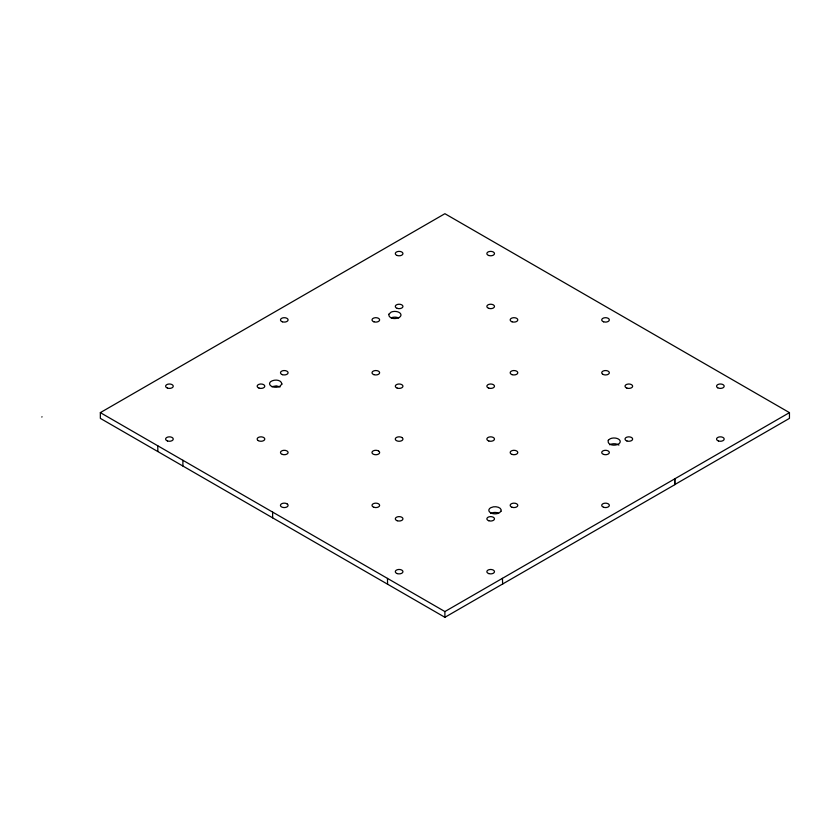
<?xml version="1.0" encoding="UTF-8"?>
<svg xmlns="http://www.w3.org/2000/svg" width="831" height="831" viewBox="0 0 831 831"><rect width="100%" height="100%" fill="white"/><g stroke="black" fill="none" stroke-linecap="round" stroke-linejoin="round"><path stroke-width="1.25" d="M42.08 416.83L41.768 416.996M271.779 386.706L276.38 385.885L280.089 386.934M609.705 444.793L610.193 444.502A6.191 3.573 0 0 1 618.887 445.084M674.824 478.812L674.928 484.618L444.897 617.298L100.343 418.367L100.343 412.633L444.897 213.702L789.45 412.633L789.45 418.367L674.71 484.618L674.71 478.874M157.869 451.462L157.765 445.78M182.893 466.046L182.893 460.301M272.62 517.838L272.62 512.093M387.578 584.079L387.475 578.397M100.343 412.633L444.897 611.554L789.45 412.633M490.633 513.496L493.406 512.571A6.191 3.573 0 0 1 498.101 512.935M502.641 584.203L502.433 578.345M444.897 611.554L444.897 617.298M391.183 317.816A6.191 3.573 0 0 1 398.714 317.951M388.679 314.388C388.908 319.26 396.345 319.374 399.566 317.245A6.191 3.573 0 0 0 399.296 312.529A6.191 3.573 0 0 0 391.183 312.072L388.679 314.388M281.906 384.057L279.663 386.467A6.191 3.573 0 0 1 271.508 386.301A6.191 3.573 0 0 1 270.729 381.606C273.95 379.3 281.2 379.3 281.906 384.057M608.282 440.243C606.744 445.613 615.916 446.289 619.012 443.692A6.191 3.573 0 0 0 618.347 438.997A6.191 3.573 0 0 0 610.193 438.758L608.282 440.243M500.989 511.21L499.379 512.81A6.191 3.573 0 0 1 490.633 512.81A6.191 3.573 0 0 1 490.633 507.762L493.406 506.837A6.191 3.573 0 0 1 500.989 511.21M401.83 437.49L401.041 437.137A3.823 2.213 0 0 0 396.418 437.49A3.823 2.213 0 0 0 395.816 440.16L396.418 440.617A3.823 2.213 0 0 0 401.83 440.617A3.823 2.213 0 0 0 401.83 437.49M378.521 450.953L377.731 450.599A3.823 2.213 0 0 0 373.109 450.953A3.823 2.213 0 0 0 372.506 453.622L373.109 454.079A3.823 2.213 0 0 0 378.521 454.079A3.823 2.213 0 0 0 378.521 450.953M286.975 503.804L286.186 503.451A3.823 2.213 0 0 0 281.574 503.804A3.823 2.213 0 0 0 280.961 506.463L281.574 506.92A3.823 2.213 0 0 0 286.975 506.92A3.823 2.213 0 0 0 286.975 503.804M717.662 387.765A3.823 2.213 0 0 0 724.061 386.779A3.823 2.213 0 0 0 719.376 384.067A3.823 2.213 0 0 0 717.662 387.765M718.451 440.97A3.823 2.213 0 0 0 724.196 439.059A3.823 2.213 0 0 0 718.451 437.137A3.823 2.213 0 0 0 718.451 440.97M626.917 440.97A3.823 2.213 0 0 0 632.651 439.059A3.823 2.213 0 0 0 626.917 437.137A3.823 2.213 0 0 0 626.917 440.97M626.917 388.119A3.823 2.213 0 0 0 632.651 386.207A3.823 2.213 0 0 0 626.917 384.296A3.823 2.213 0 0 0 626.917 388.119M512.062 321.805A3.823 2.213 0 0 0 517.806 319.893A3.823 2.213 0 0 0 512.062 317.982A3.823 2.213 0 0 0 512.062 321.805M512.062 374.656A3.823 2.213 0 0 0 517.806 372.745A3.823 2.213 0 0 0 512.062 370.834A3.823 2.213 0 0 0 512.062 374.656M602.807 374.303A3.823 2.213 0 0 0 609.216 373.316A3.823 2.213 0 0 0 604.532 370.616A3.823 2.213 0 0 0 602.807 374.303M603.607 321.805A3.823 2.213 0 0 0 609.341 319.893A3.823 2.213 0 0 0 603.607 317.982A3.823 2.213 0 0 0 603.607 321.805M488.753 388.119A3.823 2.213 0 0 0 494.487 386.207A3.823 2.213 0 0 0 488.753 384.296A3.823 2.213 0 0 0 488.753 388.119M488.753 308.353A3.823 2.213 0 0 0 494.487 306.442A3.823 2.213 0 0 0 488.753 304.52A3.823 2.213 0 0 0 488.753 308.353M488.753 255.501A3.823 2.213 0 0 0 494.487 253.59A3.823 2.213 0 0 0 488.753 251.668A3.823 2.213 0 0 0 488.753 255.501M603.607 454.422A3.823 2.213 0 0 0 609.341 452.511A3.823 2.213 0 0 0 603.607 450.599A3.823 2.213 0 0 0 603.607 454.422M397.208 308.353A3.823 2.213 0 0 0 402.952 306.442A3.823 2.213 0 0 0 397.208 304.52A3.823 2.213 0 0 0 397.208 308.353M397.208 255.501A3.823 2.213 0 0 0 402.952 253.59A3.823 2.213 0 0 0 397.208 251.668A3.823 2.213 0 0 0 397.208 255.501M373.898 374.656A3.823 2.213 0 0 0 379.642 372.745A3.823 2.213 0 0 0 373.898 370.834A3.823 2.213 0 0 0 373.898 374.656M282.363 321.805A3.823 2.213 0 0 0 288.097 319.893A3.823 2.213 0 0 0 282.363 317.982A3.823 2.213 0 0 0 282.363 321.805M282.363 374.656A3.823 2.213 0 0 0 288.097 372.745A3.823 2.213 0 0 0 282.363 370.834A3.823 2.213 0 0 0 282.363 374.656M373.898 321.805A3.823 2.213 0 0 0 379.642 319.893A3.823 2.213 0 0 0 373.898 317.982A3.823 2.213 0 0 0 373.898 321.805M397.208 388.119A3.823 2.213 0 0 0 402.952 386.207A3.823 2.213 0 0 0 397.208 384.296A3.823 2.213 0 0 0 397.208 388.119M167.509 388.119A3.823 2.213 0 0 0 173.253 386.207A3.823 2.213 0 0 0 167.509 384.296A3.823 2.213 0 0 0 167.509 388.119M167.509 440.97A3.823 2.213 0 0 0 173.253 439.059A3.823 2.213 0 0 0 167.509 437.137A3.823 2.213 0 0 0 167.509 440.97M258.254 440.617A3.823 2.213 0 0 0 264.663 439.63A3.823 2.213 0 0 0 259.968 436.919A3.823 2.213 0 0 0 258.254 440.617M259.054 388.119A3.823 2.213 0 0 0 264.788 386.207A3.823 2.213 0 0 0 259.054 384.296A3.823 2.213 0 0 0 259.054 388.119M282.363 454.422A3.823 2.213 0 0 0 288.097 452.511A3.823 2.213 0 0 0 282.363 450.599A3.823 2.213 0 0 0 282.363 454.422M488.753 520.736A3.823 2.213 0 0 0 494.487 518.824A3.823 2.213 0 0 0 488.753 516.913A3.823 2.213 0 0 0 488.753 520.736M488.753 573.587A3.823 2.213 0 0 0 494.487 571.676A3.823 2.213 0 0 0 488.753 569.754A3.823 2.213 0 0 0 488.753 573.587M512.062 507.274A3.823 2.213 0 0 0 517.806 505.362A3.823 2.213 0 0 0 512.062 503.451A3.823 2.213 0 0 0 512.062 507.274M488.753 440.97A3.823 2.213 0 0 0 494.487 439.059A3.823 2.213 0 0 0 488.753 437.137A3.823 2.213 0 0 0 488.753 440.97M397.208 573.587A3.823 2.213 0 0 0 402.952 571.676A3.823 2.213 0 0 0 397.208 569.754A3.823 2.213 0 0 0 397.208 573.587M397.208 520.736A3.823 2.213 0 0 0 402.952 518.824A3.823 2.213 0 0 0 397.208 516.913A3.823 2.213 0 0 0 397.208 520.736M373.898 507.274A3.823 2.213 0 0 0 379.642 505.362A3.823 2.213 0 0 0 373.898 503.451A3.823 2.213 0 0 0 373.898 507.274M512.062 454.422A3.823 2.213 0 0 0 517.806 452.511A3.823 2.213 0 0 0 512.062 450.599A3.823 2.213 0 0 0 512.062 454.422M603.607 507.274A3.823 2.213 0 0 0 609.341 505.362A3.823 2.213 0 0 0 603.607 503.451A3.823 2.213 0 0 0 603.607 507.274"/></g></svg>
